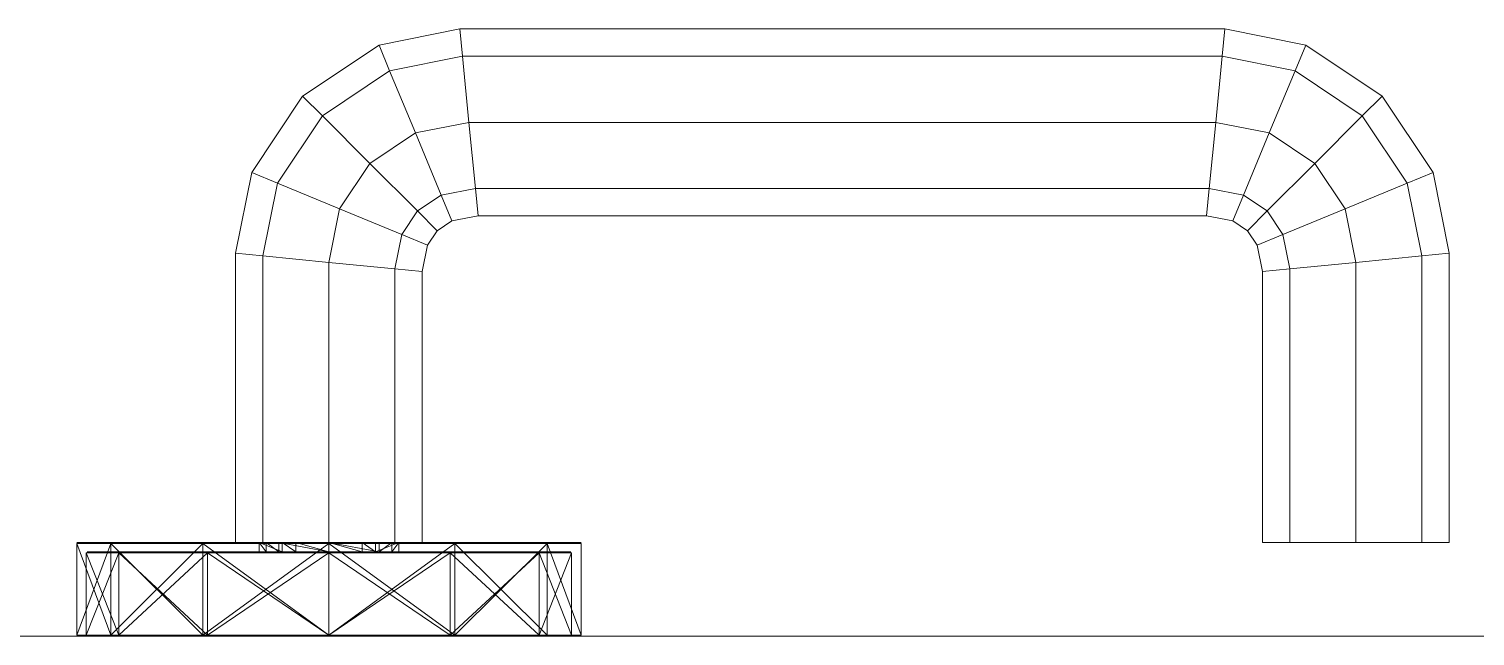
# Model space of a CAD drawing. Header units: millimetres. Extents: x -5300 to 98858, y -5196 to 93886.
# Drawn here: x 11149.9 to 11304.8, y 46390 to 46455 of the extents above; entities that cross this region are included whole.
import ezdxf

# ---------------------------------------------------------------- set-up
doc = ezdxf.new("R2010")
doc.units = ezdxf.units.MM
doc.layers.add('Двери', color=7, linetype='Continuous', lineweight=18, true_color=0x7f7f7f)

# ---------------------------------------------------------------- blocks, each defined once
blk = doc.blocks.new('Дп-13 - Дп-13-247892-Подвал')
at = {"layer": 'Двери', "color": 254, "true_color": 0xd4d4d4}
for p, q in [((11187.36, 46453.28), (11196.02, 46455)), ((11196.02, 46455), (11187.36, 46453.28)), ((11196.02, 46455), (11196.3, 46452.07)), ((11196.3, 46452.07), (11196.02, 46455)), ((11196.02, 46455), (11277.98, 46455)), ((11196.3, 46452.07), (11196.02, 46455)), ((11277.98, 46455), (11196.02, 46455)), ((11196.02, 46455), (11196.3, 46452.07)), ((11277.98, 46455), (11277.7, 46452.07)), ((11277.7, 46452.07), (11277.98, 46455)), ((11277.7, 46452.07), (11277.98, 46455)), ((11277.98, 46455), (11277.7, 46452.07)), ((11277.98, 46455), (11286.64, 46453.28)), ((11286.64, 46453.28), (11277.98, 46455)), ((11179.18, 46447.82), (11187.36, 46453.28)), ((11187.36, 46453.28), (11179.18, 46447.82)), ((11187.36, 46453.28), (11188.5, 46450.52)), ((11188.5, 46450.52), (11187.36, 46453.28)), ((11188.5, 46450.52), (11187.36, 46453.28)), ((11187.36, 46453.28), (11188.5, 46450.52)), ((11286.64, 46453.28), (11285.5, 46450.52)), ((11285.5, 46450.52), (11286.64, 46453.28)), ((11285.5, 46450.52), (11286.64, 46453.28)), ((11286.64, 46453.28), (11285.5, 46450.52)), ((11286.64, 46453.28), (11294.82, 46447.82)), ((11294.82, 46447.82), (11286.64, 46453.28)), ((11196.3, 46452.07), (11188.5, 46450.52)), ((11188.5, 46450.52), (11196.3, 46452.07)), ((11188.5, 46450.52), (11196.3, 46452.07)), ((11196.3, 46452.07), (11188.5, 46450.52)), ((11277.7, 46452.07), (11196.3, 46452.07)), ((11196.3, 46452.07), (11197, 46445)), ((11197, 46445), (11196.3, 46452.07)), ((11196.3, 46452.07), (11277.7, 46452.07)), ((11196.3, 46452.07), (11277.7, 46452.07)), ((11197, 46445), (11196.3, 46452.07)), ((11277.7, 46452.07), (11196.3, 46452.07)), ((11196.3, 46452.07), (11197, 46445)), ((11277.7, 46452.07), (11277, 46445)), ((11277, 46445), (11277.7, 46452.07)), ((11277, 46445), (11277.7, 46452.07)), ((11277.7, 46452.07), (11277, 46445)), ((11285.5, 46450.52), (11277.7, 46452.07)), ((11277.7, 46452.07), (11285.5, 46450.52)), ((11277.7, 46452.07), (11285.5, 46450.52)), ((11285.5, 46450.52), (11277.7, 46452.07)), ((11188.5, 46450.52), (11181.3, 46445.7)), ((11181.3, 46445.7), (11188.5, 46450.52)), ((11181.3, 46445.7), (11188.5, 46450.52)), ((11188.5, 46450.52), (11181.3, 46445.7)), ((11188.5, 46450.52), (11191.26, 46443.86)), ((11191.26, 46443.86), (11188.5, 46450.52)), ((11191.26, 46443.86), (11188.5, 46450.52)), ((11188.5, 46450.52), (11191.26, 46443.86)), ((11285.5, 46450.52), (11282.74, 46443.86)), ((11282.74, 46443.86), (11285.5, 46450.52)), ((11282.74, 46443.86), (11285.5, 46450.52)), ((11285.5, 46450.52), (11282.74, 46443.86)), ((11292.7, 46445.7), (11285.5, 46450.52)), ((11285.5, 46450.52), (11292.7, 46445.7)), ((11285.5, 46450.52), (11292.7, 46445.7)), ((11292.7, 46445.7), (11285.5, 46450.52)), ((11173.72, 46439.64), (11179.18, 46447.82)), ((11179.18, 46447.82), (11173.72, 46439.64)), ((11179.18, 46447.82), (11181.3, 46445.7)), ((11181.3, 46445.7), (11179.18, 46447.82)), ((11181.3, 46445.7), (11179.18, 46447.82)), ((11179.18, 46447.82), (11181.3, 46445.7)), ((11294.82, 46447.82), (11292.7, 46445.7)), ((11292.7, 46445.7), (11294.82, 46447.82)), ((11292.7, 46445.7), (11294.82, 46447.82)), ((11294.82, 46447.82), (11292.7, 46445.7)), ((11294.82, 46447.82), (11300.28, 46439.64)), ((11300.28, 46439.64), (11294.82, 46447.82)), ((11181.3, 46445.7), (11176.48, 46438.5)), ((11176.48, 46438.5), (11181.3, 46445.7)), ((11176.48, 46438.5), (11181.3, 46445.7)), ((11181.3, 46445.7), (11176.48, 46438.5)), ((11181.3, 46445.7), (11186.39, 46440.61)), ((11186.39, 46440.61), (11181.3, 46445.7)), ((11186.39, 46440.61), (11181.3, 46445.7)), ((11181.3, 46445.7), (11186.39, 46440.61)), ((11197, 46445), (11191.26, 46443.86)), ((11191.26, 46443.86), (11197, 46445)), ((11191.26, 46443.86), (11197, 46445)), ((11197, 46445), (11191.26, 46443.86)), ((11277, 46445), (11197, 46445)), ((11197, 46445), (11197.7, 46437.93)), ((11197.7, 46437.93), (11197, 46445)), ((11197, 46445), (11277, 46445)), ((11197, 46445), (11277, 46445)), ((11197.7, 46437.93), (11197, 46445)), ((11277, 46445), (11197, 46445)), ((11197, 46445), (11197.7, 46437.93)), ((11277, 46445), (11276.3, 46437.93)), ((11276.3, 46437.93), (11277, 46445)), ((11276.3, 46437.93), (11277, 46445)), ((11277, 46445), (11276.3, 46437.93)), ((11282.74, 46443.86), (11277, 46445)), ((11277, 46445), (11282.74, 46443.86)), ((11277, 46445), (11282.74, 46443.86)), ((11282.74, 46443.86), (11277, 46445)), ((11292.7, 46445.7), (11287.61, 46440.61)), ((11287.61, 46440.61), (11292.7, 46445.7)), ((11287.61, 46440.61), (11292.7, 46445.7)), ((11292.7, 46445.7), (11287.61, 46440.61)), ((11297.52, 46438.5), (11292.7, 46445.7)), ((11292.7, 46445.7), (11297.52, 46438.5)), ((11292.7, 46445.7), (11297.52, 46438.5)), ((11297.52, 46438.5), (11292.7, 46445.7)), ((11191.26, 46443.86), (11186.39, 46440.61)), ((11186.39, 46440.61), (11191.26, 46443.86)), ((11186.39, 46440.61), (11191.26, 46443.86)), ((11191.26, 46443.86), (11186.39, 46440.61)), ((11191.26, 46443.86), (11194.02, 46437.2)), ((11194.02, 46437.2), (11191.26, 46443.86)), ((11194.02, 46437.2), (11191.26, 46443.86)), ((11191.26, 46443.86), (11194.02, 46437.2)), ((11282.74, 46443.86), (11279.98, 46437.2)), ((11279.98, 46437.2), (11282.74, 46443.86)), ((11279.98, 46437.2), (11282.74, 46443.86)), ((11282.74, 46443.86), (11279.98, 46437.2)), ((11287.61, 46440.61), (11282.74, 46443.86)), ((11282.74, 46443.86), (11287.61, 46440.61)), ((11282.74, 46443.86), (11287.61, 46440.61)), ((11287.61, 46440.61), (11282.74, 46443.86)), ((11186.39, 46440.61), (11183.14, 46435.74)), ((11183.14, 46435.74), (11186.39, 46440.61)), ((11183.14, 46435.74), (11186.39, 46440.61)), ((11186.39, 46440.61), (11183.14, 46435.74)), ((11186.39, 46440.61), (11191.49, 46435.51)), ((11191.49, 46435.51), (11186.39, 46440.61)), ((11191.49, 46435.51), (11186.39, 46440.61)), ((11186.39, 46440.61), (11191.49, 46435.51)), ((11287.61, 46440.61), (11282.51, 46435.51)), ((11282.51, 46435.51), (11287.61, 46440.61)), ((11282.51, 46435.51), (11287.61, 46440.61)), ((11287.61, 46440.61), (11282.51, 46435.51)), ((11290.86, 46435.74), (11287.61, 46440.61)), ((11287.61, 46440.61), (11290.86, 46435.74)), ((11287.61, 46440.61), (11290.86, 46435.74)), ((11290.86, 46435.74), (11287.61, 46440.61)), ((11172, 46430.98), (11173.72, 46439.64)), ((11173.72, 46439.64), (11172, 46430.98)), ((11173.72, 46439.64), (11176.48, 46438.5)), ((11176.48, 46438.5), (11173.72, 46439.64)), ((11176.48, 46438.5), (11173.72, 46439.64)), ((11173.72, 46439.64), (11176.48, 46438.5)), ((11176.48, 46438.5), (11174.93, 46430.7)), ((11174.93, 46430.7), (11176.48, 46438.5)), ((11174.93, 46430.7), (11176.48, 46438.5)), ((11176.48, 46438.5), (11174.93, 46430.7)), ((11176.48, 46438.5), (11183.14, 46435.74)), ((11183.14, 46435.74), (11176.48, 46438.5)), ((11183.14, 46435.74), (11176.48, 46438.5)), ((11176.48, 46438.5), (11183.14, 46435.74)), ((11297.52, 46438.5), (11290.86, 46435.74)), ((11290.86, 46435.74), (11297.52, 46438.5)), ((11290.86, 46435.74), (11297.52, 46438.5)), ((11297.52, 46438.5), (11290.86, 46435.74)), ((11300.28, 46439.64), (11297.52, 46438.5)), ((11297.52, 46438.5), (11300.28, 46439.64)), ((11297.52, 46438.5), (11300.28, 46439.64)), ((11300.28, 46439.64), (11297.52, 46438.5)), ((11299.07, 46430.7), (11297.52, 46438.5)), ((11297.52, 46438.5), (11299.07, 46430.7)), ((11297.52, 46438.5), (11299.07, 46430.7)), ((11299.07, 46430.7), (11297.52, 46438.5)), ((11300.28, 46439.64), (11302, 46430.98)), ((11302, 46430.98), (11300.28, 46439.64)), ((11194.02, 46437.2), (11191.49, 46435.51)), ((11191.49, 46435.51), (11194.02, 46437.2)), ((11191.49, 46435.51), (11194.02, 46437.2)), ((11194.02, 46437.2), (11191.49, 46435.51)), ((11197.7, 46437.93), (11194.02, 46437.2)), ((11194.02, 46437.2), (11197.7, 46437.93)), ((11194.02, 46437.2), (11197.7, 46437.93)), ((11197.7, 46437.93), (11194.02, 46437.2)), ((11194.02, 46437.2), (11195.16, 46434.44)), ((11195.16, 46434.44), (11194.02, 46437.2)), ((11195.16, 46434.44), (11194.02, 46437.2)), ((11194.02, 46437.2), (11195.16, 46434.44)), ((11276.3, 46437.93), (11197.7, 46437.93)), ((11197.7, 46437.93), (11197.98, 46435)), ((11197.98, 46435), (11197.7, 46437.93)), ((11197.7, 46437.93), (11276.3, 46437.93)), ((11197.7, 46437.93), (11276.3, 46437.93)), ((11197.98, 46435), (11197.7, 46437.93)), ((11276.3, 46437.93), (11197.7, 46437.93)), ((11197.7, 46437.93), (11197.98, 46435)), ((11276.3, 46437.93), (11276.02, 46435)), ((11276.02, 46435), (11276.3, 46437.93)), ((11276.02, 46435), (11276.3, 46437.93)), ((11276.3, 46437.93), (11276.02, 46435)), ((11279.98, 46437.2), (11276.3, 46437.93)), ((11276.3, 46437.93), (11279.98, 46437.2)), ((11276.3, 46437.93), (11279.98, 46437.2)), ((11279.98, 46437.2), (11276.3, 46437.93)), ((11279.98, 46437.2), (11278.84, 46434.44)), ((11278.84, 46434.44), (11279.98, 46437.2)), ((11278.84, 46434.44), (11279.98, 46437.2)), ((11279.98, 46437.2), (11278.84, 46434.44)), ((11282.51, 46435.51), (11279.98, 46437.2)), ((11279.98, 46437.2), (11282.51, 46435.51)), ((11279.98, 46437.2), (11282.51, 46435.51)), ((11282.51, 46435.51), (11279.98, 46437.2)), ((11183.14, 46435.74), (11182, 46430)), ((11182, 46430), (11183.14, 46435.74)), ((11182, 46430), (11183.14, 46435.74)), ((11183.14, 46435.74), (11182, 46430)), ((11183.14, 46435.74), (11189.8, 46432.98)), ((11189.8, 46432.98), (11183.14, 46435.74)), ((11189.8, 46432.98), (11183.14, 46435.74)), ((11183.14, 46435.74), (11189.8, 46432.98)), ((11191.49, 46435.51), (11189.8, 46432.98)), ((11189.8, 46432.98), (11191.49, 46435.51)), ((11189.8, 46432.98), (11191.49, 46435.51)), ((11191.49, 46435.51), (11189.8, 46432.98)), ((11191.49, 46435.51), (11193.6, 46433.4)), ((11193.6, 46433.4), (11191.49, 46435.51)), ((11193.6, 46433.4), (11191.49, 46435.51)), ((11191.49, 46435.51), (11193.6, 46433.4)), ((11282.51, 46435.51), (11280.4, 46433.4)), ((11280.4, 46433.4), (11282.51, 46435.51)), ((11280.4, 46433.4), (11282.51, 46435.51)), ((11282.51, 46435.51), (11280.4, 46433.4)), ((11284.2, 46432.98), (11282.51, 46435.51)), ((11282.51, 46435.51), (11284.2, 46432.98)), ((11282.51, 46435.51), (11284.2, 46432.98)), ((11284.2, 46432.98), (11282.51, 46435.51)), ((11290.86, 46435.74), (11284.2, 46432.98)), ((11284.2, 46432.98), (11290.86, 46435.74)), ((11284.2, 46432.98), (11290.86, 46435.74)), ((11290.86, 46435.74), (11284.2, 46432.98)), ((11292, 46430), (11290.86, 46435.74)), ((11290.86, 46435.74), (11292, 46430)), ((11290.86, 46435.74), (11292, 46430)), ((11292, 46430), (11290.86, 46435.74)), ((11195.16, 46434.44), (11193.6, 46433.4)), ((11193.6, 46433.4), (11195.16, 46434.44)), ((11197.98, 46435), (11195.16, 46434.44)), ((11195.16, 46434.44), (11197.98, 46435)), ((11276.02, 46435), (11197.98, 46435)), ((11197.98, 46435), (11276.02, 46435)), ((11278.84, 46434.44), (11276.02, 46435)), ((11276.02, 46435), (11278.84, 46434.44)), ((11280.4, 46433.4), (11278.84, 46434.44)), ((11278.84, 46434.44), (11280.4, 46433.4)), ((11189.8, 46432.98), (11189.07, 46429.3)), ((11189.07, 46429.3), (11189.8, 46432.98)), ((11189.07, 46429.3), (11189.8, 46432.98)), ((11189.8, 46432.98), (11189.07, 46429.3)), ((11189.8, 46432.98), (11192.56, 46431.84)), ((11192.56, 46431.84), (11189.8, 46432.98)), ((11192.56, 46431.84), (11189.8, 46432.98)), ((11189.8, 46432.98), (11192.56, 46431.84)), ((11193.6, 46433.4), (11192.56, 46431.84)), ((11192.56, 46431.84), (11193.6, 46433.4)), ((11281.44, 46431.84), (11280.4, 46433.4)), ((11280.4, 46433.4), (11281.44, 46431.84)), ((11284.2, 46432.98), (11281.44, 46431.84)), ((11281.44, 46431.84), (11284.2, 46432.98)), ((11281.44, 46431.84), (11284.2, 46432.98)), ((11284.2, 46432.98), (11281.44, 46431.84)), ((11284.93, 46429.3), (11284.2, 46432.98)), ((11284.2, 46432.98), (11284.93, 46429.3)), ((11284.2, 46432.98), (11284.93, 46429.3)), ((11284.93, 46429.3), (11284.2, 46432.98)), ((11172, 46400), (11172, 46430.98)), ((11172, 46430.98), (11174.93, 46430.7)), ((11174.93, 46430.7), (11172, 46430.98)), ((11172, 46430.98), (11172, 46400)), ((11174.93, 46430.7), (11172, 46430.98)), ((11172, 46430.98), (11174.93, 46430.7)), ((11174.93, 46430.7), (11174.93, 46400)), ((11174.93, 46400), (11174.93, 46430.7)), ((11174.93, 46400), (11174.93, 46430.7)), ((11174.93, 46430.7), (11182, 46430)), ((11182, 46430), (11174.93, 46430.7)), ((11174.93, 46430.7), (11174.93, 46400)), ((11182, 46430), (11174.93, 46430.7)), ((11174.93, 46430.7), (11182, 46430)), ((11192.56, 46431.84), (11192, 46429.02)), ((11192, 46429.02), (11192.56, 46431.84)), ((11282, 46429.02), (11281.44, 46431.84)), ((11281.44, 46431.84), (11282, 46429.02)), ((11299.07, 46430.7), (11292, 46430)), ((11292, 46430), (11299.07, 46430.7)), ((11292, 46430), (11299.07, 46430.7)), ((11299.07, 46430.7), (11292, 46430)), ((11302, 46430.98), (11299.07, 46430.7)), ((11299.07, 46430.7), (11302, 46430.98)), ((11299.07, 46430.7), (11302, 46430.98)), ((11302, 46430.98), (11299.07, 46430.7)), ((11299.07, 46400), (11299.07, 46430.7)), ((11299.07, 46430.7), (11299.07, 46400)), ((11299.07, 46430.7), (11299.07, 46400)), ((11299.07, 46400), (11299.07, 46430.7)), ((11302, 46430.98), (11302, 46400)), ((11302, 46400), (11302, 46430.98)), ((11182, 46430), (11182, 46400)), ((11182, 46400), (11182, 46430)), ((11182, 46400), (11182, 46430)), ((11182, 46430), (11189.07, 46429.3)), ((11189.07, 46429.3), (11182, 46430)), ((11182, 46430), (11182, 46400)), ((11189.07, 46429.3), (11182, 46430)), ((11182, 46430), (11189.07, 46429.3)), ((11189.07, 46429.3), (11189.07, 46400)), ((11189.07, 46400), (11189.07, 46429.3)), ((11189.07, 46400), (11189.07, 46429.3)), ((11189.07, 46429.3), (11192, 46429.02)), ((11192, 46429.02), (11189.07, 46429.3)), ((11189.07, 46429.3), (11189.07, 46400)), ((11192, 46429.02), (11189.07, 46429.3)), ((11189.07, 46429.3), (11192, 46429.02)), ((11192, 46429.02), (11192, 46400)), ((11192, 46400), (11192, 46429.02)), ((11284.93, 46429.3), (11282, 46429.02)), ((11282, 46429.02), (11284.93, 46429.3)), ((11284.93, 46429.3), (11282, 46429.02)), ((11282, 46429.02), (11284.93, 46429.3)), ((11282, 46429.02), (11282, 46400)), ((11282, 46400), (11282, 46429.02)), ((11292, 46430), (11284.93, 46429.3)), ((11284.93, 46429.3), (11292, 46430)), ((11292, 46430), (11284.93, 46429.3)), ((11284.93, 46429.3), (11292, 46430)), ((11284.93, 46429.3), (11284.93, 46400)), ((11284.93, 46400), (11284.93, 46429.3)), ((11284.93, 46429.3), (11284.93, 46400)), ((11284.93, 46400), (11284.93, 46429.3)), ((11292, 46400), (11292, 46430)), ((11292, 46430), (11292, 46400)), ((11292, 46400), (11292, 46430)), ((11292, 46430), (11292, 46400)), ((11158.62, 46400), (11155, 46400)), ((11155, 46400), (11158.62, 46400)), ((11155, 46400), (11168.5, 46400)), ((11158.62, 46399.9), (11155, 46399.9)), ((11155, 46399.9), (11158.62, 46399.9)), ((11155, 46399.9), (11155, 46390.1)), ((11158.62, 46399.9), (11155, 46390.1)), ((11155, 46399.9), (11158.62, 46390.1)), ((11158.62, 46399.9), (11155, 46399.9)), ((11155, 46399.9), (11158.62, 46399.9)), ((11155, 46399.9), (11155, 46390.1)), ((11158.62, 46399.9), (11155, 46390.1)), ((11155, 46399.9), (11158.62, 46390.1)), ((11158.7, 46400), (11155.1, 46400)), ((11155.1, 46400), (11158.7, 46400)), ((11177, 46400), (11155.1, 46400)), ((11177, 46400), (11155.1, 46400)), ((11177, 46400), (11155.1, 46400)), ((11168.5, 46400), (11158.62, 46400)), ((11158.62, 46400), (11168.5, 46400)), ((11158.62, 46400), (11168.5, 46400)), ((11168.5, 46399.9), (11158.62, 46399.9)), ((11168.5, 46399.9), (11158.62, 46399.9)), ((11168.5, 46390.1), (11158.62, 46399.9)), ((11158.62, 46399.9), (11158.62, 46390.1)), ((11168.5, 46399.9), (11158.62, 46390.1)), ((11158.62, 46390.1), (11158.62, 46399.9)), ((11168.5, 46399.9), (11158.62, 46399.9)), ((11168.5, 46399.9), (11158.62, 46399.9)), ((11168.5, 46399.9), (11158.62, 46390.1)), ((11158.62, 46399.9), (11158.62, 46390.1)), ((11168.5, 46399.9), (11158.62, 46390.1)), ((11158.62, 46390.1), (11158.62, 46399.9)), ((11168.55, 46400), (11158.7, 46400)), ((11168.55, 46400), (11158.7, 46400)), ((11175.28, 46400), (11158.7, 46400)), ((11174.53, 46400), (11158.7, 46400)), ((11177, 46400), (11158.7, 46400)), ((11177, 46400), (11158.7, 46400)), ((11177, 46400), (11158.7, 46400)), ((11182, 46400), (11168.5, 46400)), ((11182, 46400), (11168.5, 46400)), ((11195.5, 46400), (11168.5, 46400)), ((11195.5, 46400), (11168.5, 46400)), ((11195.5, 46400), (11168.5, 46400)), ((11168.5, 46400), (11168.5, 46400)), ((11182, 46399.9), (11168.5, 46399.9)), ((11182, 46399.9), (11168.5, 46399.9)), ((11182, 46399.9), (11168.5, 46390.1)), ((11168.5, 46399.9), (11168.5, 46390.1)), ((11182, 46390.1), (11168.5, 46399.9)), ((11168.5, 46390.1), (11168.5, 46399.9)), ((11168.5, 46399.9), (11182, 46399.9)), ((11182, 46399.9), (11168.5, 46399.9)), ((11168.5, 46399.9), (11168.5, 46390.1)), ((11168.5, 46399.9), (11182, 46390.1)), ((11182, 46390.1), (11168.5, 46399.9)), ((11168.5, 46390.1), (11168.5, 46399.9)), ((11182, 46400), (11168.55, 46400)), ((11182, 46400), (11168.55, 46400)), ((11176.62, 46400), (11168.55, 46400)), ((11175.28, 46400), (11168.55, 46400)), ((11168.55, 46400), (11177, 46400)), ((11168.55, 46400), (11177, 46400)), ((11168.55, 46400), (11178.46, 46400)), ((11174.93, 46400), (11172, 46400)), ((11172, 46400), (11174.93, 46400)), ((11175.28, 46400), (11174.53, 46400)), ((11174.53, 46399), (11174.53, 46400)), ((11174.53, 46400), (11177, 46400)), ((11175.28, 46399), (11174.53, 46400)), ((11174.53, 46400), (11177, 46400)), ((11174.53, 46400), (11177, 46399)), ((11182, 46400), (11174.93, 46400)), ((11174.93, 46400), (11182, 46400)), ((11176.62, 46400), (11175.28, 46400)), ((11175.28, 46400), (11176.62, 46399)), ((11175.28, 46400), (11175.28, 46399)), ((11182, 46400), (11176.62, 46400)), ((11182, 46400), (11176.62, 46400)), ((11182, 46399), (11176.62, 46400)), ((11176.62, 46400), (11176.62, 46399)), ((11177, 46400), (11177, 46399)), ((11177, 46400), (11178.46, 46400)), ((11177, 46400), (11177, 46399)), ((11177, 46400), (11177, 46400)), ((11177, 46400), (11177, 46399)), ((11177, 46400), (11177, 46399)), ((11177, 46400), (11177, 46400)), ((11177, 46400), (11177, 46400)), ((11177, 46400), (11177, 46399)), ((11177, 46400), (11177, 46399)), ((11177, 46400), (11177, 46399)), ((11177, 46400), (11177, 46400)), ((11177, 46400), (11178.46, 46399)), ((11177, 46399), (11177, 46400)), ((11177, 46399), (11177, 46400)), ((11177, 46399), (11177, 46400)), ((11177, 46399), (11177, 46400)), ((11177, 46400), (11177, 46400)), ((11182, 46400), (11178.46, 46400)), ((11182, 46400), (11178.46, 46400)), ((11182, 46399), (11178.46, 46400)), ((11178.46, 46400), (11178.46, 46399)), ((11195.45, 46400), (11182, 46400)), ((11195.45, 46400), (11182, 46400)), ((11187.38, 46400), (11182, 46400)), ((11182, 46400), (11185.54, 46400)), ((11187.38, 46399), (11182, 46400)), ((11187.38, 46400), (11182, 46400)), ((11182, 46400), (11182, 46400)), ((11182, 46400), (11182, 46399)), ((11182, 46400), (11182, 46400)), ((11182, 46400), (11185.54, 46400)), ((11182, 46400), (11185.54, 46399)), ((11182, 46400), (11182, 46399)), ((11182, 46400), (11195.5, 46400)), ((11195.5, 46400), (11182, 46400)), ((11189.07, 46400), (11182, 46400)), ((11182, 46400), (11189.07, 46400)), ((11195.5, 46399.9), (11182, 46399.9)), ((11195.5, 46399.9), (11182, 46399.9)), ((11195.5, 46399.9), (11182, 46390.1)), ((11182, 46399.9), (11182, 46390.1)), ((11195.5, 46390.1), (11182, 46399.9)), ((11182, 46390.1), (11182, 46399.9)), ((11182, 46399.9), (11195.5, 46399.9)), ((11195.5, 46399.9), (11182, 46399.9)), ((11182, 46390.1), (11182, 46399.9)), ((11182, 46399.9), (11195.5, 46390.1)), ((11195.5, 46390.1), (11182, 46399.9)), ((11182, 46390.1), (11182, 46399.9)), ((11187, 46400), (11185.54, 46400)), ((11187, 46399), (11185.54, 46400)), ((11195.45, 46400), (11185.54, 46400)), ((11185.54, 46400), (11185.54, 46399)), ((11189.47, 46400), (11187, 46400)), ((11187, 46400), (11187, 46399)), ((11187, 46400), (11187, 46399)), ((11189.47, 46400), (11187, 46400)), ((11189.47, 46400), (11187, 46399)), ((11205.3, 46400), (11187, 46400)), ((11187, 46400), (11187, 46400)), ((11187, 46400), (11187, 46400)), ((11187, 46400), (11208.9, 46400)), ((11187, 46400), (11187, 46399)), ((11187, 46400), (11187, 46399)), ((11187, 46400), (11187, 46399)), ((11187, 46400), (11208.9, 46400)), ((11187, 46400), (11187, 46400)), ((11187, 46400), (11187, 46399)), ((11187, 46400), (11187, 46399)), ((11208.9, 46400), (11187, 46400)), ((11187, 46400), (11187, 46400)), ((11187, 46400), (11187, 46399)), ((11187, 46400), (11187, 46399)), ((11187, 46400), (11205.3, 46400)), ((11187, 46400), (11187, 46400)), ((11187, 46400), (11187, 46399)), ((11187, 46400), (11205.3, 46400)), ((11187, 46400), (11195.45, 46400)), ((11187, 46400), (11187, 46399)), ((11187, 46400), (11195.45, 46400)), ((11188.72, 46400), (11187.38, 46400)), ((11188.72, 46400), (11187.38, 46399)), ((11195.45, 46400), (11187.38, 46400)), ((11187.38, 46399), (11187.38, 46400)), ((11189.47, 46400), (11188.72, 46400)), ((11189.47, 46400), (11188.72, 46399)), ((11188.72, 46400), (11195.45, 46400)), ((11188.72, 46400), (11205.3, 46400)), ((11188.72, 46400), (11188.72, 46399)), ((11192, 46400), (11189.07, 46400)), ((11189.07, 46400), (11192, 46400)), ((11189.47, 46400), (11189.47, 46399)), ((11189.47, 46400), (11205.3, 46400)), ((11195.45, 46400), (11205.3, 46400)), ((11205.3, 46400), (11195.45, 46400)), ((11195.5, 46400), (11205.38, 46400)), ((11205.38, 46400), (11195.5, 46400)), ((11195.5, 46400), (11209, 46400)), ((11195.5, 46400), (11205.38, 46400)), ((11195.5, 46400), (11195.5, 46400)), ((11205.38, 46399.9), (11195.5, 46399.9)), ((11205.38, 46399.9), (11195.5, 46399.9)), ((11205.38, 46390.1), (11195.5, 46399.9)), ((11195.5, 46399.9), (11195.5, 46390.1)), ((11205.38, 46399.9), (11195.5, 46390.1)), ((11195.5, 46390.1), (11195.5, 46399.9)), ((11195.5, 46399.9), (11205.38, 46399.9)), ((11205.38, 46399.9), (11195.5, 46399.9)), ((11195.5, 46390.1), (11195.5, 46399.9)), ((11195.5, 46390.1), (11205.38, 46399.9)), ((11205.38, 46399.9), (11195.5, 46390.1)), ((11195.5, 46390.1), (11195.5, 46399.9)), ((11205.3, 46400), (11208.9, 46400)), ((11208.9, 46400), (11205.3, 46400)), ((11205.38, 46400), (11209, 46400)), ((11209, 46400), (11205.38, 46400)), ((11205.38, 46399.9), (11209, 46399.9)), ((11209, 46399.9), (11205.38, 46399.9)), ((11205.38, 46390.1), (11205.38, 46399.9)), ((11205.38, 46399.9), (11209, 46390.1)), ((11209, 46390.1), (11205.38, 46399.9)), ((11205.38, 46390.1), (11205.38, 46399.9)), ((11205.38, 46399.9), (11209, 46399.9)), ((11209, 46399.9), (11205.38, 46399.9)), ((11205.38, 46390.1), (11205.38, 46399.9)), ((11205.38, 46399.9), (11209, 46390.1)), ((11209, 46390.1), (11205.38, 46399.9)), ((11205.38, 46390.1), (11205.38, 46399.9)), ((11209, 46390.1), (11209, 46399.9)), ((11209, 46390.1), (11209, 46399.9)), ((11284.93, 46400), (11282, 46400)), ((11282, 46400), (11284.93, 46400)), ((11282, 46400), (11284.93, 46400)), ((11284.93, 46400), (11282, 46400)), ((11292, 46400), (11284.93, 46400)), ((11284.93, 46400), (11292, 46400)), ((11284.93, 46400), (11292, 46400)), ((11292, 46400), (11284.93, 46400)), ((11299.07, 46400), (11292, 46400)), ((11292, 46400), (11299.07, 46400)), ((11299.07, 46400), (11292, 46400)), ((11292, 46400), (11299.07, 46400)), ((11302, 46400), (11299.07, 46400)), ((11299.07, 46400), (11302, 46400)), ((11302, 46400), (11299.07, 46400)), ((11299.07, 46400), (11302, 46400)), ((11159.48, 46398.9), (11156, 46398.9)), ((11159.48, 46398.9), (11156, 46398.9)), ((11156, 46390.1), (11156, 46398.9)), ((11159.48, 46390.1), (11156, 46398.9)), ((11159.48, 46398.9), (11156, 46390.1)), ((11159.57, 46399), (11156.1, 46399)), ((11159.57, 46399), (11156.1, 46399)), ((11177, 46399), (11156.1, 46399)), ((11177, 46399), (11156.1, 46399)), ((11177, 46399), (11156.1, 46399)), ((11169, 46398.9), (11159.48, 46398.9)), ((11169, 46398.9), (11159.48, 46398.9)), ((11169, 46390.1), (11159.48, 46398.9)), ((11169, 46398.9), (11159.48, 46390.1)), ((11159.48, 46390.1), (11159.48, 46398.9)), ((11159.48, 46398.9), (11159.48, 46390.1)), ((11169.05, 46399), (11159.57, 46399)), ((11169.05, 46399), (11159.57, 46399)), ((11175.28, 46399), (11159.57, 46399)), ((11174.53, 46399), (11159.57, 46399)), ((11177, 46399), (11159.57, 46399)), ((11159.57, 46399), (11177, 46399)), ((11177, 46399), (11159.57, 46399)), ((11182, 46398.9), (11169, 46398.9)), ((11182, 46398.9), (11169, 46398.9)), ((11182, 46390.1), (11169, 46398.9)), ((11182, 46398.9), (11169, 46390.1)), ((11169, 46390.1), (11169, 46398.9)), ((11169, 46398.9), (11169, 46390.1)), ((11182, 46399), (11169.05, 46399)), ((11182, 46399), (11169.05, 46399)), ((11176.62, 46399), (11169.05, 46399)), ((11169.05, 46399), (11175.28, 46399)), ((11169.05, 46399), (11178.46, 46399)), ((11169.05, 46399), (11177, 46399)), ((11169.05, 46399), (11177, 46399)), ((11175.28, 46399), (11174.53, 46399)), ((11174.53, 46399), (11177, 46399)), ((11174.53, 46399), (11177, 46399)), ((11176.62, 46399), (11175.28, 46399)), ((11182, 46399), (11176.62, 46399)), ((11182, 46399), (11176.62, 46399)), ((11178.46, 46399), (11177, 46399)), ((11177, 46399), (11177, 46399)), ((11177, 46399), (11177, 46399)), ((11177, 46399), (11177, 46399)), ((11177, 46399), (11177, 46399)), ((11177, 46399), (11177, 46399)), ((11182, 46399), (11178.46, 46399)), ((11182, 46399), (11178.46, 46399)), ((11194.95, 46399), (11182, 46399)), ((11182, 46399), (11194.95, 46399)), ((11187.38, 46399), (11182, 46399)), ((11185.54, 46399), (11182, 46399)), ((11187.38, 46399), (11182, 46399)), ((11182, 46399), (11182, 46399)), ((11185.54, 46399), (11182, 46399)), ((11182, 46399), (11182, 46399)), ((11195, 46398.9), (11182, 46398.9)), ((11182, 46398.9), (11195, 46398.9)), ((11195, 46390.1), (11182, 46398.9)), ((11182, 46390.1), (11182, 46398.9)), ((11182, 46398.9), (11182, 46390.1)), ((11182, 46390.1), (11195, 46398.9)), ((11187, 46399), (11185.54, 46399)), ((11185.54, 46399), (11194.95, 46399)), ((11189.47, 46399), (11187, 46399)), ((11189.47, 46399), (11187, 46399)), ((11187, 46399), (11187, 46399)), ((11187, 46399), (11194.95, 46399)), ((11187, 46399), (11187, 46399)), ((11187, 46399), (11194.95, 46399)), ((11187, 46399), (11204.43, 46399)), ((11187, 46399), (11187, 46399)), ((11187, 46399), (11204.43, 46399)), ((11187, 46399), (11207.9, 46399)), ((11187, 46399), (11187, 46399)), ((11187, 46399), (11207.9, 46399)), ((11187, 46399), (11187, 46399)), ((11187, 46399), (11204.43, 46399)), ((11187, 46399), (11207.9, 46399)), ((11188.72, 46399), (11187.38, 46399)), ((11187.38, 46399), (11194.95, 46399)), ((11189.47, 46399), (11188.72, 46399)), ((11188.72, 46399), (11204.43, 46399)), ((11188.72, 46399), (11194.95, 46399)), ((11189.47, 46399), (11204.43, 46399)), ((11204.43, 46399), (11194.95, 46399)), ((11194.95, 46399), (11204.43, 46399)), ((11204.52, 46398.9), (11195, 46398.9)), ((11195, 46398.9), (11204.52, 46398.9)), ((11204.52, 46390.1), (11195, 46398.9)), ((11195, 46390.1), (11195, 46398.9)), ((11195, 46390.1), (11195, 46398.9)), ((11195, 46390.1), (11204.52, 46398.9)), ((11204.43, 46399), (11207.9, 46399)), ((11204.43, 46399), (11207.9, 46399)), ((11204.52, 46398.9), (11208, 46398.9)), ((11204.52, 46398.9), (11208, 46398.9)), ((11204.52, 46398.9), (11204.52, 46390.1)), ((11204.52, 46398.9), (11208, 46390.1)), ((11204.52, 46390.1), (11204.52, 46398.9)), ((11204.52, 46390.1), (11208, 46398.9)), ((11208, 46390.1), (11208, 46398.9)), ((10508, 46390), (12032, 46390)), ((12032, 46390), (10508, 46390)), ((10520, 46390), (12020, 46390)), ((12020, 46390), (10520, 46390)), ((11132, 46390), (12032, 46390)), ((12032, 46390), (11132, 46390)), ((11132, 46390), (12032, 46390)), ((12032, 46390), (11132, 46390)), ((11158.62, 46390.1), (11155, 46390.1)), ((11155, 46390.1), (11158.62, 46390.1)), ((11158.62, 46390.1), (11155, 46390.1)), ((11155, 46390.1), (11158.62, 46390.1)), ((11158.62, 46390), (11155, 46390)), ((11155, 46390), (11158.62, 46390)), ((11168.5, 46390), (11155, 46390)), ((11158.7, 46390), (11155.1, 46390)), ((11155.1, 46390), (11158.7, 46390)), ((11159.4, 46390), (11155.1, 46390)), ((11155.1, 46390), (11155.9, 46390)), ((11155.1, 46390), (11159.4, 46390)), ((11159.4, 46390), (11155.9, 46390)), ((11155.9, 46390), (11159.4, 46390)), ((11159.48, 46390.1), (11156, 46390.1)), ((11159.48, 46390.1), (11156, 46390.1)), ((11168.5, 46390.1), (11158.62, 46390.1)), ((11168.5, 46390.1), (11158.62, 46390.1)), ((11168.5, 46390.1), (11158.62, 46390.1)), ((11168.5, 46390.1), (11158.62, 46390.1)), ((11168.5, 46390), (11158.62, 46390)), ((11158.62, 46390), (11168.5, 46390)), ((11168.5, 46390), (11158.62, 46390)), ((11168.55, 46390), (11158.7, 46390)), ((11168.55, 46390), (11158.7, 46390)), ((11158.7, 46390), (11159.4, 46390)), ((11159.4, 46390), (11158.7, 46390)), ((11168.95, 46390), (11159.4, 46390)), ((11168.95, 46390), (11159.4, 46390)), ((11168.55, 46390), (11159.4, 46390)), ((11168.55, 46390), (11159.4, 46390)), ((11169, 46390.1), (11159.48, 46390.1)), ((11169, 46390.1), (11159.48, 46390.1)), ((11182, 46390.1), (11168.5, 46390.1)), ((11182, 46390.1), (11168.5, 46390.1)), ((11168.5, 46390.1), (11182, 46390.1)), ((11182, 46390.1), (11168.5, 46390.1)), ((11182, 46390), (11168.5, 46390)), ((11168.5, 46390), (11182, 46390)), ((11168.5, 46390), (11168.5, 46390)), ((11168.5, 46390), (11195.5, 46390)), ((11168.5, 46390), (11195.5, 46390)), ((11168.5, 46390), (11195.5, 46390)), ((11182, 46390), (11168.55, 46390)), ((11182, 46390), (11168.55, 46390)), ((11168.55, 46390), (11168.95, 46390)), ((11168.95, 46390), (11168.55, 46390)), ((11182, 46390), (11168.95, 46390)), ((11182, 46390), (11168.95, 46390)), ((11182, 46390), (11168.95, 46390)), ((11182, 46390), (11168.95, 46390)), ((11182, 46390.1), (11169, 46390.1)), ((11182, 46390.1), (11169, 46390.1)), ((11195.5, 46390.1), (11182, 46390.1)), ((11195, 46390.1), (11182, 46390.1)), ((11195.5, 46390.1), (11182, 46390.1)), ((11182, 46390.1), (11195, 46390.1)), ((11182, 46390.1), (11195.5, 46390.1)), ((11195.5, 46390.1), (11182, 46390.1)), ((11195.45, 46390), (11182, 46390)), ((11195.05, 46390), (11182, 46390)), ((11195.05, 46390), (11182, 46390)), ((11195.45, 46390), (11182, 46390)), ((11195.05, 46390), (11182, 46390)), ((11182, 46390), (11182, 46390)), ((11195.05, 46390), (11182, 46390)), ((11182, 46390), (11182, 46390)), ((11182, 46390), (11195.5, 46390)), ((11182, 46390), (11195.5, 46390)), ((11204.52, 46390.1), (11195, 46390.1)), ((11195, 46390.1), (11204.52, 46390.1)), ((11204.6, 46390), (11195.05, 46390)), ((11204.6, 46390), (11195.05, 46390)), ((11195.45, 46390), (11195.05, 46390)), ((11195.05, 46390), (11195.45, 46390)), ((11205.3, 46390), (11195.45, 46390)), ((11205.3, 46390), (11195.45, 46390)), ((11204.6, 46390), (11195.45, 46390)), ((11204.6, 46390), (11195.45, 46390)), ((11205.38, 46390.1), (11195.5, 46390.1)), ((11205.38, 46390.1), (11195.5, 46390.1)), ((11195.5, 46390.1), (11205.38, 46390.1)), ((11205.38, 46390.1), (11195.5, 46390.1)), ((11195.5, 46390), (11205.38, 46390)), ((11205.38, 46390), (11195.5, 46390)), ((11195.5, 46390), (11195.5, 46390)), ((11205.38, 46390), (11195.5, 46390)), ((11209, 46390), (11195.5, 46390)), ((11204.52, 46390.1), (11208, 46390.1)), ((11204.52, 46390.1), (11208, 46390.1)), ((11204.6, 46390), (11208.1, 46390)), ((11208.1, 46390), (11204.6, 46390)), ((11204.6, 46390), (11205.3, 46390)), ((11204.6, 46390), (11208.9, 46390)), ((11208.9, 46390), (11204.6, 46390)), ((11204.6, 46390), (11205.3, 46390)), ((11205.3, 46390), (11208.9, 46390)), ((11208.9, 46390), (11205.3, 46390)), ((11205.38, 46390.1), (11209, 46390.1)), ((11209, 46390.1), (11205.38, 46390.1)), ((11205.38, 46390.1), (11209, 46390.1)), ((11209, 46390.1), (11205.38, 46390.1)), ((11205.38, 46390), (11209, 46390)), ((11209, 46390), (11205.38, 46390)), ((11208.1, 46390), (11208.9, 46390))]:
    blk.add_line(p, q, dxfattribs=at)
blk = doc.blocks.new('Дп-13 - Дп-13-247896-Подвал')
blk.add_blockref('Дп-13 - Дп-13-247892-Подвал', (0, 0))

msp = doc.modelspace()

# ---------------------------------------------------------------- block references
at = {"layer": 'Двери', "color": 254, "true_color": 0xd4d4d4}
msp.add_blockref('Дп-13 - Дп-13-247896-Подвал', (0, 0), dxfattribs=at)

doc.saveas('drawing.dxf')
